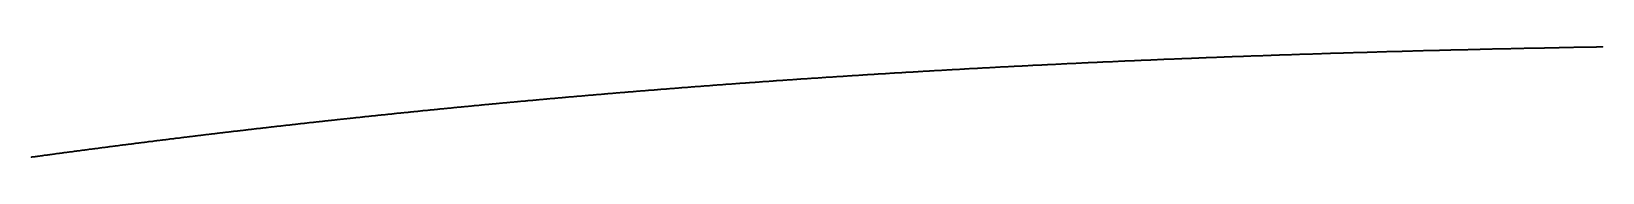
# Model space of a CAD drawing. Header units: metres. Extents: x 0 to 360, y 0 to 49.
# Drawn here: x 135 to 146.24, y 48.6 to 49.39 of the extents above; entities that cross this region are included whole.
import ezdxf

# ---------------------------------------------------------------- set-up
doc = ezdxf.new("R2010")
doc.units = ezdxf.units.M

msp = doc.modelspace()

# ---------------------------------------------------------------- linework, layer by layer
for p in [(145.263, 49.367), (145.269, 49.367), (145.275, 49.367), (145.281, 49.368), (145.287, 49.368), (145.292, 49.368), (145.298, 49.368), (145.304, 49.368), (145.31, 49.368), (145.316, 49.368), (145.321, 49.369), (145.327, 49.369), (145.333, 49.369), (145.339, 49.369), (145.345, 49.369), (145.351, 49.369), (145.356, 49.369), (145.362, 49.369), (145.368, 49.37), (145.374, 49.37), (145.38, 49.37), (145.385, 49.37), (145.391, 49.37), (145.397, 49.37), (145.403, 49.37), (145.409, 49.371), (145.415, 49.371), (145.42, 49.371), (145.426, 49.371), (145.432, 49.371), (145.438, 49.371), (145.444, 49.371), (145.449, 49.371), (145.455, 49.372), (145.461, 49.372), (145.467, 49.372), (145.473, 49.372), (145.479, 49.372), (145.484, 49.372), (145.49, 49.372), (145.496, 49.373), (145.502, 49.373), (145.508, 49.373), (145.513, 49.373), (145.519, 49.373), (145.525, 49.373), (145.531, 49.373), (145.537, 49.373), (145.543, 49.374), (145.548, 49.374), (145.554, 49.374), (145.56, 49.374), (145.566, 49.374), (145.572, 49.374), (145.577, 49.374), (145.583, 49.374), (145.589, 49.375), (145.595, 49.375), (145.601, 49.375), (145.607, 49.375), (145.612, 49.375), (145.618, 49.375), (145.624, 49.375), (145.63, 49.375), (145.636, 49.376), (145.642, 49.376), (145.647, 49.376), (145.653, 49.376), (145.659, 49.376), (145.665, 49.376), (145.671, 49.376), (145.676, 49.376), (145.682, 49.377), (145.688, 49.377), (145.694, 49.377), (145.7, 49.377), (145.706, 49.377), (145.711, 49.377), (145.717, 49.377), (145.723, 49.377), (145.729, 49.378), (145.735, 49.378), (145.74, 49.378), (145.746, 49.378), (145.752, 49.378), (145.758, 49.378), (145.764, 49.378), (145.77, 49.378), (145.775, 49.378), (145.781, 49.379), (145.787, 49.379), (145.793, 49.379), (145.799, 49.379), (145.804, 49.379), (145.81, 49.379), (145.816, 49.379), (145.822, 49.379), (145.828, 49.38), (145.834, 49.38), (145.839, 49.38), (145.845, 49.38), (145.851, 49.38), (145.857, 49.38), (145.863, 49.38), (145.868, 49.38), (145.874, 49.38), (145.88, 49.381), (145.886, 49.381), (145.892, 49.381), (145.898, 49.381), (145.903, 49.381), (145.909, 49.381), (145.915, 49.381), (145.921, 49.381), (145.927, 49.381), (145.932, 49.382), (145.938, 49.382), (145.944, 49.382), (145.95, 49.382), (145.956, 49.382), (145.962, 49.382), (145.967, 49.382), (145.973, 49.382), (145.979, 49.382), (145.985, 49.383), (145.991, 49.383), (145.996, 49.383), (146.002, 49.383), (146.008, 49.383), (146.014, 49.383), (146.02, 49.383), (146.026, 49.383), (146.031, 49.383), (146.037, 49.384), (146.043, 49.384), (146.049, 49.384), (146.055, 49.384), (146.06, 49.384), (146.066, 49.384), (146.072, 49.384), (146.078, 49.384), (146.084, 49.384), (146.09, 49.385), (146.095, 49.385), (146.101, 49.385), (146.107, 49.385), (146.113, 49.385), (146.119, 49.385), (146.124, 49.385), (146.13, 49.385), (146.136, 49.385), (146.142, 49.386), (146.148, 49.386), (146.154, 49.386), (146.159, 49.386), (146.165, 49.386), (146.171, 49.386), (146.177, 49.386), (146.183, 49.386), (146.189, 49.386), (146.194, 49.386), (146.2, 49.387), (146.206, 49.387), (146.212, 49.387), (146.218, 49.387), (146.223, 49.387), (146.229, 49.387), (146.235, 49.387), (146.241, 49.387), (142.172, 49.255), (142.178, 49.255), (142.183, 49.255), (142.189, 49.256), (142.195, 49.256), (142.201, 49.256), (142.207, 49.257), (142.213, 49.257), (142.218, 49.257), (142.224, 49.257), (142.23, 49.258), (142.236, 49.258), (142.242, 49.258), (142.248, 49.259), (142.253, 49.259), (142.259, 49.259), (142.265, 49.259), (142.271, 49.26), (142.277, 49.26), (142.283, 49.26), (142.288, 49.261), (142.294, 49.261), (142.3, 49.261), (142.306, 49.261), (142.312, 49.262), (142.317, 49.262), (142.323, 49.262), (142.329, 49.263), (142.335, 49.263), (142.341, 49.263), (142.347, 49.263), (142.352, 49.264), (142.358, 49.264), (142.364, 49.264), (142.37, 49.265), (142.376, 49.265), (142.382, 49.265), (142.387, 49.265), (142.393, 49.266), (142.399, 49.266), (142.405, 49.266), (142.411, 49.267), (142.416, 49.267), (142.422, 49.267), (142.428, 49.267), (142.434, 49.268), (142.44, 49.268), (142.446, 49.268), (142.451, 49.269), (142.457, 49.269), (142.463, 49.269), (142.469, 49.269), (142.475, 49.27), (142.481, 49.27), (142.486, 49.27), (142.492, 49.27), (142.498, 49.271), (142.504, 49.271), (142.51, 49.271), (142.515, 49.272), (142.521, 49.272), (142.527, 49.272), (142.533, 49.272), (142.539, 49.273), (142.545, 49.273), (142.55, 49.273), (142.556, 49.273), (142.562, 49.274), (142.568, 49.274), (142.574, 49.274), (142.58, 49.275), (142.585, 49.275), (142.591, 49.275), (142.597, 49.275), (142.603, 49.276), (142.609, 49.276), (142.614, 49.276), (142.62, 49.276), (142.626, 49.277), (142.632, 49.277), (142.638, 49.277), (142.644, 49.277), (142.649, 49.278), (142.655, 49.278), (142.661, 49.278), (142.667, 49.279), (142.673, 49.279), (142.679, 49.279), (142.684, 49.279), (142.69, 49.28), (142.696, 49.28), (142.702, 49.28), (142.708, 49.28), (142.713, 49.281), (142.719, 49.281), (142.725, 49.281), (142.731, 49.281), (142.737, 49.282), (142.743, 49.282), (142.748, 49.282), (142.754, 49.282), (142.76, 49.283), (142.766, 49.283), (142.772, 49.283), (142.778, 49.284), (142.783, 49.284), (142.789, 49.284), (142.795, 49.284), (142.801, 49.285), (142.807, 49.285), (142.812, 49.285), (142.818, 49.285), (142.824, 49.286), (142.83, 49.286), (142.836, 49.286), (142.842, 49.286), (142.847, 49.287), (142.853, 49.287), (142.859, 49.287), (142.865, 49.287), (142.871, 49.288), (142.877, 49.288), (142.882, 49.288), (142.888, 49.288), (142.894, 49.289), (142.9, 49.289), (142.906, 49.289), (142.911, 49.289), (142.917, 49.29), (142.923, 49.29), (142.929, 49.29), (142.935, 49.29), (142.941, 49.291), (142.946, 49.291), (142.952, 49.291), (142.958, 49.291), (142.964, 49.292), (142.97, 49.292), (142.976, 49.292), (142.981, 49.292), (142.987, 49.293), (142.993, 49.293), (142.999, 49.293), (143.005, 49.293), (143.01, 49.294), (143.016, 49.294), (143.022, 49.294), (143.028, 49.294), (143.034, 49.295), (143.04, 49.295), (143.045, 49.295), (143.051, 49.295), (143.057, 49.296), (143.063, 49.296), (143.069, 49.296), (143.074, 49.296), (143.08, 49.297), (143.086, 49.297), (143.092, 49.297), (143.098, 49.297), (143.104, 49.298), (143.109, 49.298), (143.115, 49.298), (143.121, 49.298), (143.127, 49.298), (143.133, 49.299), (143.139, 49.299), (143.144, 49.299), (143.15, 49.299), (143.156, 49.3), (143.162, 49.3), (143.168, 49.3), (143.173, 49.3), (143.179, 49.301), (143.185, 49.301), (143.191, 49.301), (143.197, 49.301), (143.203, 49.302), (143.208, 49.302), (143.214, 49.302), (143.22, 49.302), (143.226, 49.302), (143.232, 49.303), (143.238, 49.303), (143.243, 49.303), (143.249, 49.303), (143.255, 49.304), (143.261, 49.304), (143.267, 49.304), (143.272, 49.304), (143.278, 49.305), (143.284, 49.305), (143.29, 49.305), (143.296, 49.305), (143.302, 49.306), (143.307, 49.306), (143.313, 49.306), (143.319, 49.306), (143.325, 49.306), (143.331, 49.307), (143.337, 49.307), (143.342, 49.307), (143.348, 49.307), (143.354, 49.308), (143.36, 49.308), (143.366, 49.308), (143.371, 49.308), (143.377, 49.308), (143.383, 49.309), (143.389, 49.309), (143.395, 49.309), (143.401, 49.309), (143.406, 49.31), (143.412, 49.31), (143.418, 49.31), (143.424, 49.31), (143.43, 49.311), (143.435, 49.311), (143.441, 49.311), (143.447, 49.311), (143.453, 49.311), (143.459, 49.312), (143.465, 49.312), (143.47, 49.312), (143.476, 49.312), (143.482, 49.313), (143.488, 49.313), (143.494, 49.313), (143.5, 49.313), (143.505, 49.313), (143.511, 49.314), (143.517, 49.314), (143.523, 49.314), (143.529, 49.314), (143.534, 49.315), (143.54, 49.315), (143.546, 49.315), (143.552, 49.315), (143.558, 49.315), (143.564, 49.316), (143.569, 49.316), (143.575, 49.316), (143.581, 49.316), (143.587, 49.316), (143.593, 49.317), (143.599, 49.317), (143.604, 49.317), (143.61, 49.317), (143.616, 49.318), (143.622, 49.318), (143.628, 49.318), (143.633, 49.318), (143.639, 49.318), (143.645, 49.319), (143.651, 49.319), (143.657, 49.319), (143.663, 49.319), (143.668, 49.319), (143.674, 49.32), (143.68, 49.32), (143.686, 49.32), (143.692, 49.32), (143.697, 49.321), (143.703, 49.321), (143.709, 49.321), (143.715, 49.321), (143.721, 49.321), (143.727, 49.322), (143.732, 49.322), (143.738, 49.322), (143.744, 49.322), (143.75, 49.322), (143.756, 49.323), (143.762, 49.323), (143.767, 49.323), (143.773, 49.323), (143.779, 49.323), (143.785, 49.324), (143.791, 49.324), (143.796, 49.324), (143.802, 49.324), (143.808, 49.324), (143.814, 49.325), (143.82, 49.325), (143.826, 49.325), (143.831, 49.325), (143.837, 49.325), (143.843, 49.326), (143.849, 49.326), (143.855, 49.326), (143.86, 49.326), (143.866, 49.326), (143.872, 49.327), (143.878, 49.327), (143.884, 49.327), (143.89, 49.327), (143.895, 49.327), (143.901, 49.328), (143.907, 49.328), (143.913, 49.328), (143.919, 49.328), (143.925, 49.328), (143.93, 49.329), (143.936, 49.329), (143.942, 49.329), (143.948, 49.329), (143.954, 49.329), (143.959, 49.33), (143.965, 49.33), (143.971, 49.33), (143.977, 49.33), (143.983, 49.33), (143.989, 49.331), (143.994, 49.331), (144, 49.331), (144.006, 49.331), (144.012, 49.331), (144.018, 49.332), (144.023, 49.332), (144.029, 49.332), (144.035, 49.332), (144.041, 49.332), (144.047, 49.333), (144.053, 49.333), (144.058, 49.333), (144.064, 49.333), (144.07, 49.333), (144.076, 49.334), (144.082, 49.334), (144.088, 49.334), (144.093, 49.334), (144.099, 49.334), (144.105, 49.335), (144.111, 49.335), (144.117, 49.335), (144.122, 49.335), (144.128, 49.335), (144.134, 49.335), (144.14, 49.336), (144.146, 49.336), (144.152, 49.336), (144.157, 49.336), (144.163, 49.336), (144.169, 49.337), (144.175, 49.337), (144.181, 49.337), (144.186, 49.337), (144.192, 49.337), (144.198, 49.338), (144.204, 49.338), (144.21, 49.338), (144.216, 49.338), (144.221, 49.338), (144.227, 49.338), (144.233, 49.339), (144.239, 49.339), (144.245, 49.339), (144.251, 49.339), (144.256, 49.339), (144.262, 49.34), (144.268, 49.34), (144.274, 49.34), (144.28, 49.34), (144.285, 49.34), (144.291, 49.34), (144.297, 49.341), (144.303, 49.341), (144.309, 49.341), (144.315, 49.341), (144.32, 49.341), (144.326, 49.342), (144.332, 49.342), (144.338, 49.342), (144.344, 49.342), (144.349, 49.342), (144.355, 49.342), (144.361, 49.343), (144.367, 49.343), (144.373, 49.343), (144.379, 49.343), (144.384, 49.343), (144.39, 49.344), (144.396, 49.344), (144.402, 49.344), (144.408, 49.344), (144.413, 49.344), (144.419, 49.344), (144.425, 49.345), (144.431, 49.345), (144.437, 49.345), (144.443, 49.345), (144.448, 49.345), (144.454, 49.345), (144.46, 49.346), (144.466, 49.346), (144.472, 49.346), (144.478, 49.346), (144.483, 49.346), (144.489, 49.347), (144.495, 49.347), (144.501, 49.347), (144.507, 49.347), (144.512, 49.347), (144.518, 49.347), (144.524, 49.348), (144.53, 49.348), (144.536, 49.348), (144.542, 49.348), (144.547, 49.348), (144.553, 49.348), (144.559, 49.349), (144.565, 49.349), (144.571, 49.349), (144.576, 49.349), (144.582, 49.349), (144.588, 49.349), (144.594, 49.35), (144.6, 49.35), (144.606, 49.35), (144.611, 49.35), (144.617, 49.35), (144.623, 49.35), (144.629, 49.351), (144.635, 49.351), (144.64, 49.351), (144.646, 49.351), (144.652, 49.351), (144.658, 49.351), (144.664, 49.352), (144.67, 49.352), (144.675, 49.352), (144.681, 49.352), (144.687, 49.352), (144.693, 49.352), (144.699, 49.353), (144.705, 49.353), (144.71, 49.353), (144.716, 49.353), (144.722, 49.353), (144.728, 49.353), (144.734, 49.354), (144.739, 49.354), (144.745, 49.354), (144.751, 49.354), (144.757, 49.354), (144.763, 49.354), (144.769, 49.354), (144.774, 49.355), (144.78, 49.355), (144.786, 49.355), (144.792, 49.355), (144.798, 49.355), (144.803, 49.355), (144.809, 49.356), (144.815, 49.356), (144.821, 49.356), (144.827, 49.356), (144.833, 49.356), (144.838, 49.356), (144.844, 49.357), (144.85, 49.357), (144.856, 49.357), (144.862, 49.357), (144.867, 49.357), (144.873, 49.357), (144.879, 49.357), (144.885, 49.358), (144.891, 49.358), (144.897, 49.358), (144.902, 49.358), (144.908, 49.358), (144.914, 49.358), (144.92, 49.359), (144.926, 49.359), (144.932, 49.359), (144.937, 49.359), (144.943, 49.359), (144.949, 49.359), (144.955, 49.359), (144.961, 49.36), (144.966, 49.36), (144.972, 49.36), (144.978, 49.36), (144.984, 49.36), (144.99, 49.36), (144.996, 49.361), (145.001, 49.361), (145.007, 49.361), (145.013, 49.361), (145.019, 49.361), (145.025, 49.361), (145.03, 49.361), (145.036, 49.362), (145.042, 49.362), (145.048, 49.362), (145.054, 49.362), (145.06, 49.362), (145.065, 49.362), (145.071, 49.362), (145.077, 49.363), (145.083, 49.363), (145.089, 49.363), (145.094, 49.363), (145.1, 49.363), (145.106, 49.363), (145.112, 49.363), (145.118, 49.364), (145.124, 49.364), (145.129, 49.364), (145.135, 49.364), (145.141, 49.364), (145.147, 49.364), (145.153, 49.364), (145.158, 49.365), (145.164, 49.365), (145.17, 49.365), (145.176, 49.365), (145.182, 49.365), (145.188, 49.365), (145.193, 49.365), (145.199, 49.366), (145.205, 49.366), (145.211, 49.366), (145.217, 49.366), (145.223, 49.366), (145.228, 49.366), (145.234, 49.366), (145.24, 49.367), (145.246, 49.367), (145.252, 49.367), (145.257, 49.367), (140.302, 49.142), (140.307, 49.143), (140.313, 49.143), (140.319, 49.144), (140.325, 49.144), (140.331, 49.145), (140.337, 49.145), (140.342, 49.145), (140.348, 49.146), (140.354, 49.146), (140.36, 49.147), (140.366, 49.147), (140.371, 49.147), (140.377, 49.148), (140.383, 49.148), (140.389, 49.149), (140.395, 49.149), (140.401, 49.149), (140.406, 49.15), (140.412, 49.15), (140.418, 49.151), (140.424, 49.151), (140.43, 49.151), (140.436, 49.152), (140.441, 49.152), (140.447, 49.153), (140.453, 49.153), (140.459, 49.153), (140.465, 49.154), (140.471, 49.154), (140.476, 49.155), (140.482, 49.155), (140.488, 49.155), (140.494, 49.156), (140.5, 49.156), (140.506, 49.157), (140.511, 49.157), (140.517, 49.157), (140.523, 49.158), (140.529, 49.158), (140.535, 49.159), (140.541, 49.159), (140.546, 49.159), (140.552, 49.16), (140.558, 49.16), (140.564, 49.161), (140.57, 49.161), (140.575, 49.161), (140.581, 49.162), (140.587, 49.162), (140.593, 49.162), (140.599, 49.163), (140.605, 49.163), (140.61, 49.164), (140.616, 49.164), (140.622, 49.164), (140.628, 49.165), (140.634, 49.165), (140.64, 49.166), (140.645, 49.166), (140.651, 49.166), (140.657, 49.167), (140.663, 49.167), (140.669, 49.168), (140.675, 49.168), (140.68, 49.168), (140.686, 49.169), (140.692, 49.169), (140.698, 49.169), (140.704, 49.17), (140.71, 49.17), (140.715, 49.171), (140.721, 49.171), (140.727, 49.171), (140.733, 49.172), (140.739, 49.172), (140.744, 49.173), (140.75, 49.173), (140.756, 49.173), (140.762, 49.174), (140.768, 49.174), (140.774, 49.174), (140.779, 49.175), (140.785, 49.175), (140.791, 49.176), (140.797, 49.176), (140.803, 49.176), (140.809, 49.177), (140.814, 49.177), (140.82, 49.177), (140.826, 49.178), (140.832, 49.178), (140.838, 49.179), (140.844, 49.179), (140.849, 49.179), (140.855, 49.18), (140.861, 49.18), (140.867, 49.18), (140.873, 49.181), (140.879, 49.181), (140.884, 49.182), (140.89, 49.182), (140.896, 49.182), (140.902, 49.183), (140.908, 49.183), (140.913, 49.183), (140.919, 49.184), (140.925, 49.184), (140.931, 49.185), (140.937, 49.185), (140.943, 49.185), (140.948, 49.186), (140.954, 49.186), (140.96, 49.186), (140.966, 49.187), (140.972, 49.187), (140.978, 49.187), (140.983, 49.188), (140.989, 49.188), (140.995, 49.189), (141.001, 49.189), (141.007, 49.189), (141.013, 49.19), (141.018, 49.19), (141.024, 49.19), (141.03, 49.191), (141.036, 49.191), (141.042, 49.191), (141.047, 49.192), (141.053, 49.192), (141.059, 49.193), (141.065, 49.193), (141.071, 49.193), (141.077, 49.194), (141.082, 49.194), (141.088, 49.194), (141.094, 49.195), (141.1, 49.195), (141.106, 49.195), (141.112, 49.196), (141.117, 49.196), (141.123, 49.196), (141.129, 49.197), (141.135, 49.197), (141.141, 49.198), (141.147, 49.198), (141.152, 49.198), (141.158, 49.199), (141.164, 49.199), (141.17, 49.199), (141.176, 49.2), (141.181, 49.2), (141.187, 49.2), (141.193, 49.201), (141.199, 49.201), (141.205, 49.201), (141.211, 49.202), (141.216, 49.202), (141.222, 49.202), (141.228, 49.203), (141.234, 49.203), (141.24, 49.204), (141.246, 49.204), (141.251, 49.204), (141.257, 49.205), (141.263, 49.205), (141.269, 49.205), (141.275, 49.206), (141.281, 49.206), (141.286, 49.206), (141.292, 49.207), (141.298, 49.207), (141.304, 49.207), (141.31, 49.208), (141.316, 49.208), (141.321, 49.208), (141.327, 49.209), (141.333, 49.209), (141.339, 49.209), (141.345, 49.21), (141.35, 49.21), (141.356, 49.21), (141.362, 49.211), (141.368, 49.211), (141.374, 49.211), (141.38, 49.212), (141.385, 49.212), (141.391, 49.212), (141.397, 49.213), (141.403, 49.213), (141.409, 49.213), (141.415, 49.214), (141.42, 49.214), (141.426, 49.215), (141.432, 49.215), (141.438, 49.215), (141.444, 49.216), (141.45, 49.216), (141.455, 49.216), (141.461, 49.217), (141.467, 49.217), (141.473, 49.217), (141.479, 49.218), (141.484, 49.218), (141.49, 49.218), (141.496, 49.219), (141.502, 49.219), (141.508, 49.219), (141.514, 49.22), (141.519, 49.22), (141.525, 49.22), (141.531, 49.221), (141.537, 49.221), (141.543, 49.221), (141.549, 49.222), (141.554, 49.222), (141.56, 49.222), (141.566, 49.223), (141.572, 49.223), (141.578, 49.223), (141.584, 49.223), (141.589, 49.224), (141.595, 49.224), (141.601, 49.224), (141.607, 49.225), (141.613, 49.225), (141.618, 49.225), (141.624, 49.226), (141.63, 49.226), (141.636, 49.226), (141.642, 49.227), (141.648, 49.227), (141.653, 49.227), (141.659, 49.228), (141.665, 49.228), (141.671, 49.228), (141.677, 49.229), (141.683, 49.229), (141.688, 49.229), (141.694, 49.23), (141.7, 49.23), (141.706, 49.23), (141.712, 49.231), (141.717, 49.231), (141.723, 49.231), (141.729, 49.232), (141.735, 49.232), (141.741, 49.232), (141.747, 49.233), (141.752, 49.233), (141.758, 49.233), (141.764, 49.233), (141.77, 49.234), (141.776, 49.234), (141.782, 49.234), (141.787, 49.235), (141.793, 49.235), (141.799, 49.235), (141.805, 49.236), (141.811, 49.236), (141.817, 49.236), (141.822, 49.237), (141.828, 49.237), (141.834, 49.237), (141.84, 49.238), (141.846, 49.238), (141.851, 49.238), (141.857, 49.239), (141.863, 49.239), (141.869, 49.239), (141.875, 49.239), (141.881, 49.24), (141.886, 49.24), (141.892, 49.24), (141.898, 49.241), (141.904, 49.241), (141.91, 49.241), (141.916, 49.242), (141.921, 49.242), (141.927, 49.242), (141.933, 49.243), (141.939, 49.243), (141.945, 49.243), (141.951, 49.243), (141.956, 49.244), (141.962, 49.244), (141.968, 49.244), (141.974, 49.245), (141.98, 49.245), (141.985, 49.245), (141.991, 49.246), (141.997, 49.246), (142.003, 49.246), (142.009, 49.247), (142.015, 49.247), (142.02, 49.247), (142.026, 49.247), (142.032, 49.248), (142.038, 49.248), (142.044, 49.248), (142.05, 49.249), (142.055, 49.249), (142.061, 49.249), (142.067, 49.25), (142.073, 49.25), (142.079, 49.25), (142.084, 49.25), (142.09, 49.251), (142.096, 49.251), (142.102, 49.251), (142.108, 49.252), (142.114, 49.252), (142.119, 49.252), (142.125, 49.252), (142.131, 49.253), (142.137, 49.253), (142.143, 49.253), (142.149, 49.254), (142.154, 49.254), (142.16, 49.254), (142.166, 49.255), (138.873, 49.03), (138.879, 49.031), (138.885, 49.031), (138.891, 49.032), (138.896, 49.032), (138.902, 49.033), (138.908, 49.033), (138.914, 49.034), (138.92, 49.034), (138.926, 49.035), (138.931, 49.035), (138.937, 49.036), (138.943, 49.036), (138.949, 49.037), (138.955, 49.037), (138.961, 49.038), (138.966, 49.038), (138.972, 49.039), (138.978, 49.039), (138.984, 49.04), (138.99, 49.04), (138.996, 49.041), (139.001, 49.041), (139.007, 49.042), (139.013, 49.042), (139.019, 49.043), (139.025, 49.043), (139.03, 49.044), (139.036, 49.044), (139.042, 49.045), (139.048, 49.045), (139.054, 49.046), (139.06, 49.046), (139.065, 49.047), (139.071, 49.047), (139.077, 49.048), (139.083, 49.048), (139.089, 49.049), (139.095, 49.049), (139.1, 49.05), (139.106, 49.05), (139.112, 49.051), (139.118, 49.051), (139.124, 49.052), (139.13, 49.052), (139.135, 49.053), (139.141, 49.053), (139.147, 49.054), (139.153, 49.054), (139.159, 49.055), (139.165, 49.055), (139.17, 49.056), (139.176, 49.056), (139.182, 49.057), (139.188, 49.057), (139.194, 49.058), (139.2, 49.058), (139.205, 49.058), (139.211, 49.059), (139.217, 49.059), (139.223, 49.06), (139.229, 49.06), (139.235, 49.061), (139.24, 49.061), (139.246, 49.062), (139.252, 49.062), (139.258, 49.063), (139.264, 49.063), (139.27, 49.064), (139.275, 49.064), (139.281, 49.065), (139.287, 49.065), (139.293, 49.066), (139.299, 49.066), (139.305, 49.067), (139.31, 49.067), (139.316, 49.068), (139.322, 49.068), (139.328, 49.069), (139.334, 49.069), (139.34, 49.07), (139.345, 49.07), (139.351, 49.07), (139.357, 49.071), (139.363, 49.071), (139.369, 49.072), (139.375, 49.072), (139.38, 49.073), (139.386, 49.073), (139.392, 49.074), (139.398, 49.074), (139.404, 49.075), (139.41, 49.075), (139.415, 49.076), (139.421, 49.076), (139.427, 49.077), (139.433, 49.077), (139.439, 49.078), (139.445, 49.078), (139.45, 49.078), (139.456, 49.079), (139.462, 49.079), (139.468, 49.08), (139.474, 49.08), (139.48, 49.081), (139.485, 49.081), (139.491, 49.082), (139.497, 49.082), (139.503, 49.083), (139.509, 49.083), (139.515, 49.084), (139.52, 49.084), (139.526, 49.085), (139.532, 49.085), (139.538, 49.085), (139.544, 49.086), (139.549, 49.086), (139.555, 49.087), (139.561, 49.087), (139.567, 49.088), (139.573, 49.088), (139.579, 49.089), (139.584, 49.089), (139.59, 49.09), (139.596, 49.09), (139.602, 49.091), (139.608, 49.091), (139.614, 49.091), (139.619, 49.092), (139.625, 49.092), (139.631, 49.093), (139.637, 49.093), (139.643, 49.094), (139.649, 49.094), (139.654, 49.095), (139.66, 49.095), (139.666, 49.096), (139.672, 49.096), (139.678, 49.096), (139.684, 49.097), (139.689, 49.097), (139.695, 49.098), (139.701, 49.098), (139.707, 49.099), (139.713, 49.099), (139.719, 49.1), (139.724, 49.1), (139.73, 49.1), (139.736, 49.101), (139.742, 49.101), (139.748, 49.102), (139.754, 49.102), (139.759, 49.103), (139.765, 49.103), (139.771, 49.104), (139.777, 49.104), (139.783, 49.104), (139.789, 49.105), (139.794, 49.105), (139.8, 49.106), (139.806, 49.106), (139.812, 49.107), (139.818, 49.107), (139.824, 49.108), (139.829, 49.108), (139.835, 49.108), (139.841, 49.109), (139.847, 49.109), (139.853, 49.11), (139.858, 49.11), (139.864, 49.111), (139.87, 49.111), (139.876, 49.112), (139.882, 49.112), (139.888, 49.112), (139.893, 49.113), (139.899, 49.113), (139.905, 49.114), (139.911, 49.114), (139.917, 49.115), (139.923, 49.115), (139.928, 49.115), (139.934, 49.116), (139.94, 49.116), (139.946, 49.117), (139.952, 49.117), (139.958, 49.118), (139.963, 49.118), (139.969, 49.119), (139.975, 49.119), (139.981, 49.119), (139.987, 49.12), (139.993, 49.12), (139.998, 49.121), (140.004, 49.121), (140.01, 49.122), (140.016, 49.122), (140.022, 49.122), (140.028, 49.123), (140.033, 49.123), (140.039, 49.124), (140.045, 49.124), (140.051, 49.125), (140.057, 49.125), (140.063, 49.125), (140.068, 49.126), (140.074, 49.126), (140.08, 49.127), (140.086, 49.127), (140.092, 49.127), (140.098, 49.128), (140.103, 49.128), (140.109, 49.129), (140.115, 49.129), (140.121, 49.13), (140.127, 49.13), (140.132, 49.13), (140.138, 49.131), (140.144, 49.131), (140.15, 49.132), (140.156, 49.132), (140.162, 49.133), (140.167, 49.133), (140.173, 49.133), (140.179, 49.134), (140.185, 49.134), (140.191, 49.135), (140.197, 49.135), (140.202, 49.135), (140.208, 49.136), (140.214, 49.136), (140.22, 49.137), (140.226, 49.137), (140.232, 49.138), (140.237, 49.138), (140.243, 49.138), (140.249, 49.139), (140.255, 49.139), (140.261, 49.14), (140.267, 49.14), (140.272, 49.14), (140.278, 49.141), (140.284, 49.141), (140.29, 49.142), (140.296, 49.142), (137.683, 48.918), (137.689, 48.918), (137.694, 48.919), (137.7, 48.92), (137.706, 48.92), (137.712, 48.921), (137.718, 48.921), (137.724, 48.922), (137.729, 48.922), (137.735, 48.923), (137.741, 48.924), (137.747, 48.924), (137.753, 48.925), (137.759, 48.925), (137.764, 48.926), (137.77, 48.927), (137.776, 48.927), (137.782, 48.928), (137.788, 48.928), (137.794, 48.929), (137.799, 48.93), (137.805, 48.93), (137.811, 48.931), (137.817, 48.931), (137.823, 48.932), (137.829, 48.932), (137.834, 48.933), (137.84, 48.934), (137.846, 48.934), (137.852, 48.935), (137.858, 48.935), (137.864, 48.936), (137.869, 48.937), (137.875, 48.937), (137.881, 48.938), (137.887, 48.938), (137.893, 48.939), (137.899, 48.939), (137.905, 48.94), (137.91, 48.941), (137.916, 48.941), (137.922, 48.942), (137.928, 48.942), (137.934, 48.943), (137.94, 48.943), (137.945, 48.944), (137.951, 48.945), (137.957, 48.945), (137.963, 48.946), (137.969, 48.946), (137.975, 48.947), (137.98, 48.948), (137.986, 48.948), (137.992, 48.949), (137.998, 48.949), (138.004, 48.95), (138.01, 48.95), (138.015, 48.951), (138.021, 48.952), (138.027, 48.952), (138.033, 48.953), (138.039, 48.953), (138.045, 48.954), (138.05, 48.954), (138.056, 48.955), (138.062, 48.955), (138.068, 48.956), (138.074, 48.957), (138.08, 48.957), (138.085, 48.958), (138.091, 48.958), (138.097, 48.959), (138.103, 48.959), (138.109, 48.96), (138.115, 48.961), (138.12, 48.961), (138.126, 48.962), (138.132, 48.962), (138.138, 48.963), (138.144, 48.963), (138.15, 48.964), (138.155, 48.965), (138.161, 48.965), (138.167, 48.966), (138.173, 48.966), (138.179, 48.967), (138.185, 48.967), (138.19, 48.968), (138.196, 48.968), (138.202, 48.969), (138.208, 48.97), (138.214, 48.97), (138.22, 48.971), (138.225, 48.971), (138.231, 48.972), (138.237, 48.972), (138.243, 48.973), (138.249, 48.973), (138.255, 48.974), (138.26, 48.975), (138.266, 48.975), (138.272, 48.976), (138.278, 48.976), (138.284, 48.977), (138.29, 48.977), (138.295, 48.978), (138.301, 48.978), (138.307, 48.979), (138.313, 48.979), (138.319, 48.98), (138.325, 48.981), (138.33, 48.981), (138.336, 48.982), (138.342, 48.982), (138.348, 48.983), (138.354, 48.983), (138.36, 48.984), (138.365, 48.984), (138.371, 48.985), (138.377, 48.985), (138.383, 48.986), (138.389, 48.987), (138.395, 48.987), (138.4, 48.988), (138.406, 48.988), (138.412, 48.989), (138.418, 48.989), (138.424, 48.99), (138.43, 48.99), (138.435, 48.991), (138.441, 48.991), (138.447, 48.992), (138.453, 48.993), (138.459, 48.993), (138.465, 48.994), (138.471, 48.994), (138.476, 48.995), (138.482, 48.995), (138.488, 48.996), (138.494, 48.996), (138.5, 48.997), (138.506, 48.997), (138.511, 48.998), (138.517, 48.998), (138.523, 48.999), (138.529, 48.999), (138.535, 49), (138.541, 49.001), (138.546, 49.001), (138.552, 49.002), (138.558, 49.002), (138.564, 49.003), (138.57, 49.003), (138.576, 49.004), (138.581, 49.004), (138.587, 49.005), (138.593, 49.005), (138.599, 49.006), (138.605, 49.006), (138.611, 49.007), (138.616, 49.007), (138.622, 49.008), (138.628, 49.008), (138.634, 49.009), (138.64, 49.01), (138.646, 49.01), (138.651, 49.011), (138.657, 49.011), (138.663, 49.012), (138.669, 49.012), (138.675, 49.013), (138.681, 49.013), (138.686, 49.014), (138.692, 49.014), (138.698, 49.015), (138.704, 49.015), (138.71, 49.016), (138.716, 49.016), (138.721, 49.017), (138.727, 49.017), (138.733, 49.018), (138.739, 49.018), (138.745, 49.019), (138.751, 49.019), (138.756, 49.02), (138.762, 49.02), (138.768, 49.021), (138.774, 49.021), (138.78, 49.022), (138.786, 49.023), (138.791, 49.023), (138.797, 49.024), (138.803, 49.024), (138.809, 49.025), (138.815, 49.025), (138.821, 49.026), (138.826, 49.026), (138.832, 49.027), (138.838, 49.027), (138.844, 49.028), (138.85, 49.028), (138.856, 49.029), (138.861, 49.029), (138.867, 49.03), (136.649, 48.805), (136.655, 48.806), (136.661, 48.807), (136.667, 48.807), (136.673, 48.808), (136.679, 48.809), (136.684, 48.81), (136.69, 48.81), (136.696, 48.811), (136.702, 48.812), (136.708, 48.812), (136.714, 48.813), (136.719, 48.814), (136.725, 48.814), (136.731, 48.815), (136.737, 48.816), (136.743, 48.816), (136.749, 48.817), (136.754, 48.818), (136.76, 48.818), (136.766, 48.819), (136.772, 48.82), (136.778, 48.82), (136.784, 48.821), (136.789, 48.822), (136.795, 48.822), (136.801, 48.823), (136.807, 48.823), (136.813, 48.824), (136.819, 48.825), (136.825, 48.825), (136.83, 48.826), (136.836, 48.827), (136.842, 48.827), (136.848, 48.828), (136.854, 48.829), (136.86, 48.829), (136.865, 48.83), (136.871, 48.831), (136.877, 48.831), (136.883, 48.832), (136.889, 48.833), (136.895, 48.833), (136.9, 48.834), (136.906, 48.835), (136.912, 48.835), (136.918, 48.836), (136.924, 48.837), (136.93, 48.837), (136.935, 48.838), (136.941, 48.839), (136.947, 48.839), (136.953, 48.84), (136.959, 48.841), (136.965, 48.841), (136.971, 48.842), (136.976, 48.842), (136.982, 48.843), (136.988, 48.844), (136.994, 48.844), (137, 48.845), (137.006, 48.846), (137.011, 48.846), (137.017, 48.847), (137.023, 48.848), (137.029, 48.848), (137.035, 48.849), (137.041, 48.85), (137.046, 48.85), (137.052, 48.851), (137.058, 48.852), (137.064, 48.852), (137.07, 48.853), (137.076, 48.853), (137.081, 48.854), (137.087, 48.855), (137.093, 48.855), (137.099, 48.856), (137.105, 48.857), (137.111, 48.857), (137.116, 48.858), (137.122, 48.859), (137.128, 48.859), (137.134, 48.86), (137.14, 48.86), (137.146, 48.861), (137.152, 48.862), (137.157, 48.862), (137.163, 48.863), (137.169, 48.864), (137.175, 48.864), (137.181, 48.865), (137.187, 48.866), (137.192, 48.866), (137.198, 48.867), (137.204, 48.867), (137.21, 48.868), (137.216, 48.869), (137.222, 48.869), (137.227, 48.87), (137.233, 48.871), (137.239, 48.871), (137.245, 48.872), (137.251, 48.872), (137.257, 48.873), (137.262, 48.874), (137.268, 48.874), (137.274, 48.875), (137.28, 48.876), (137.286, 48.876), (137.292, 48.877), (137.297, 48.877), (137.303, 48.878), (137.309, 48.879), (137.315, 48.879), (137.321, 48.88), (137.327, 48.881), (137.333, 48.881), (137.338, 48.882), (137.344, 48.882), (137.35, 48.883), (137.356, 48.884), (137.362, 48.884), (137.368, 48.885), (137.373, 48.886), (137.379, 48.886), (137.385, 48.887), (137.391, 48.887), (137.397, 48.888), (137.403, 48.889), (137.408, 48.889), (137.414, 48.89), (137.42, 48.89), (137.426, 48.891), (137.432, 48.892), (137.438, 48.892), (137.443, 48.893), (137.449, 48.894), (137.455, 48.894), (137.461, 48.895), (137.467, 48.895), (137.473, 48.896), (137.478, 48.897), (137.484, 48.897), (137.49, 48.898), (137.496, 48.898), (137.502, 48.899), (137.508, 48.9), (137.513, 48.9), (137.519, 48.901), (137.525, 48.901), (137.531, 48.902), (137.537, 48.903), (137.543, 48.903), (137.548, 48.904), (137.554, 48.905), (137.56, 48.905), (137.566, 48.906), (137.572, 48.906), (137.578, 48.907), (137.584, 48.908), (137.589, 48.908), (137.595, 48.909), (137.601, 48.909), (137.607, 48.91), (137.613, 48.911), (137.619, 48.911), (137.624, 48.912), (137.63, 48.912), (137.636, 48.913), (137.642, 48.914), (137.648, 48.914), (137.654, 48.915), (137.659, 48.915), (137.665, 48.916), (137.671, 48.917), (137.677, 48.917), (135.72, 48.693), (135.726, 48.693), (135.732, 48.694), (135.738, 48.695), (135.744, 48.696), (135.75, 48.696), (135.755, 48.697), (135.761, 48.698), (135.767, 48.699), (135.773, 48.699), (135.779, 48.7), (135.785, 48.701), (135.791, 48.702), (135.796, 48.702), (135.802, 48.703), (135.808, 48.704), (135.814, 48.705), (135.82, 48.705), (135.826, 48.706), (135.831, 48.707), (135.837, 48.708), (135.843, 48.708), (135.849, 48.709), (135.855, 48.71), (135.861, 48.71), (135.866, 48.711), (135.872, 48.712), (135.878, 48.713), (135.884, 48.713), (135.89, 48.714), (135.896, 48.715), (135.902, 48.716), (135.907, 48.716), (135.913, 48.717), (135.919, 48.718), (135.925, 48.719), (135.931, 48.719), (135.937, 48.72), (135.942, 48.721), (135.948, 48.721), (135.954, 48.722), (135.96, 48.723), (135.966, 48.724), (135.972, 48.724), (135.978, 48.725), (135.983, 48.726), (135.989, 48.727), (135.995, 48.727), (136.001, 48.728), (136.007, 48.729), (136.013, 48.729), (136.018, 48.73), (136.024, 48.731), (136.03, 48.732), (136.036, 48.732), (136.042, 48.733), (136.048, 48.734), (136.053, 48.734), (136.059, 48.735), (136.065, 48.736), (136.071, 48.737), (136.077, 48.737), (136.083, 48.738), (136.089, 48.739), (136.094, 48.739), (136.1, 48.74), (136.106, 48.741), (136.112, 48.742), (136.118, 48.742), (136.124, 48.743), (136.129, 48.744), (136.135, 48.744), (136.141, 48.745), (136.147, 48.746), (136.153, 48.747), (136.159, 48.747), (136.164, 48.748), (136.17, 48.749), (136.176, 48.749), (136.182, 48.75), (136.188, 48.751), (136.194, 48.752), (136.2, 48.752), (136.205, 48.753), (136.211, 48.754), (136.217, 48.754), (136.223, 48.755), (136.229, 48.756), (136.235, 48.757), (136.24, 48.757), (136.246, 48.758), (136.252, 48.759), (136.258, 48.759), (136.264, 48.76), (136.27, 48.761), (136.275, 48.761), (136.281, 48.762), (136.287, 48.763), (136.293, 48.764), (136.299, 48.764), (136.305, 48.765), (136.311, 48.766), (136.316, 48.766), (136.322, 48.767), (136.328, 48.768), (136.334, 48.768), (136.34, 48.769), (136.346, 48.77), (136.351, 48.771), (136.357, 48.771), (136.363, 48.772), (136.369, 48.773), (136.375, 48.773), (136.381, 48.774), (136.386, 48.775), (136.392, 48.775), (136.398, 48.776), (136.404, 48.777), (136.41, 48.778), (136.416, 48.778), (136.422, 48.779), (136.427, 48.78), (136.433, 48.78), (136.439, 48.781), (136.445, 48.782), (136.451, 48.782), (136.457, 48.783), (136.462, 48.784), (136.468, 48.784), (136.474, 48.785), (136.48, 48.786), (136.486, 48.786), (136.492, 48.787), (136.497, 48.788), (136.503, 48.789), (136.509, 48.789), (136.515, 48.79), (136.521, 48.791), (136.527, 48.791), (136.532, 48.792), (136.538, 48.793), (136.544, 48.793), (136.55, 48.794), (136.556, 48.795), (136.562, 48.795), (136.568, 48.796), (136.573, 48.797), (136.579, 48.797), (136.585, 48.798), (136.591, 48.799), (136.597, 48.799), (136.603, 48.8), (136.608, 48.801), (136.614, 48.801), (136.62, 48.802), (136.626, 48.803), (136.632, 48.803), (136.638, 48.804), (136.643, 48.805), (134.996, 48.597), (135.001, 48.598), (135.007, 48.598), (135.013, 48.599), (135.019, 48.6), (135.025, 48.601), (135.031, 48.602), (135.036, 48.602), (135.042, 48.603), (135.048, 48.604), (135.054, 48.605), (135.06, 48.606), (135.066, 48.606), (135.072, 48.607), (135.077, 48.608), (135.083, 48.609), (135.089, 48.61), (135.095, 48.61), (135.101, 48.611), (135.107, 48.612), (135.112, 48.613), (135.118, 48.614), (135.124, 48.614), (135.13, 48.615), (135.136, 48.616), (135.142, 48.617), (135.148, 48.618), (135.153, 48.618), (135.159, 48.619), (135.165, 48.62), (135.171, 48.621), (135.177, 48.622), (135.183, 48.622), (135.188, 48.623), (135.194, 48.624), (135.2, 48.625), (135.206, 48.625), (135.212, 48.626), (135.218, 48.627), (135.224, 48.628), (135.229, 48.629), (135.235, 48.629), (135.241, 48.63), (135.247, 48.631), (135.253, 48.632), (135.259, 48.632), (135.264, 48.633), (135.27, 48.634), (135.276, 48.635), (135.282, 48.636), (135.288, 48.636), (135.294, 48.637), (135.3, 48.638), (135.305, 48.639), (135.311, 48.639), (135.317, 48.64), (135.323, 48.641), (135.329, 48.642), (135.335, 48.643), (135.34, 48.643), (135.346, 48.644), (135.352, 48.645), (135.358, 48.646), (135.364, 48.646), (135.37, 48.647), (135.376, 48.648), (135.381, 48.649), (135.387, 48.65), (135.393, 48.65), (135.399, 48.651), (135.405, 48.652), (135.411, 48.653), (135.416, 48.653), (135.422, 48.654), (135.428, 48.655), (135.434, 48.656), (135.44, 48.656), (135.446, 48.657), (135.452, 48.658), (135.457, 48.659), (135.463, 48.66), (135.469, 48.66), (135.475, 48.661), (135.481, 48.662), (135.487, 48.663), (135.492, 48.663), (135.498, 48.664), (135.504, 48.665), (135.51, 48.666), (135.516, 48.666), (135.522, 48.667), (135.528, 48.668), (135.533, 48.669), (135.539, 48.669), (135.545, 48.67), (135.551, 48.671), (135.557, 48.672), (135.563, 48.672), (135.568, 48.673), (135.574, 48.674), (135.58, 48.675), (135.586, 48.675), (135.592, 48.676), (135.598, 48.677), (135.604, 48.678), (135.609, 48.679), (135.615, 48.679), (135.621, 48.68), (135.627, 48.681), (135.633, 48.682), (135.639, 48.682), (135.644, 48.683), (135.65, 48.684), (135.656, 48.685), (135.662, 48.685), (135.668, 48.686), (135.674, 48.687), (135.679, 48.688), (135.685, 48.688), (135.691, 48.689), (135.697, 48.69), (135.703, 48.691), (135.709, 48.691), (135.715, 48.692)]:
    msp.add_point(p)

doc.saveas('drawing.dxf')
